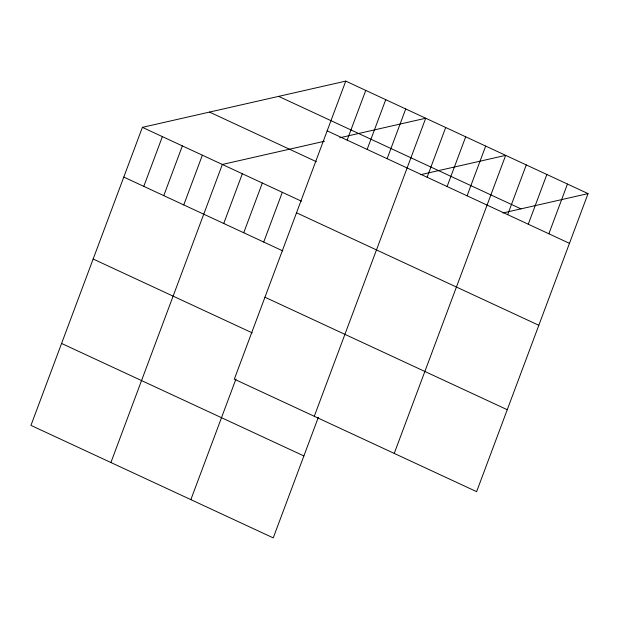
<?xml version="1.0" encoding="UTF-8"?>
<svg xmlns="http://www.w3.org/2000/svg" width="619" height="619" viewBox="0 0 619 619"><rect width="100%" height="100%" fill="white"/><g stroke="black" fill="none" stroke-linecap="round" stroke-linejoin="round"><path stroke-width="0.93" d="M345.758 81.112L234.315 379.168L476.615 491.656L588.05 193.608L345.758 81.112L142.385 127.344L30.95 425.392L273.242 537.888L318.352 417.245M143.786 186.358L162.379 136.621M163.772 195.635L182.365 145.898M183.758 204.92L202.359 155.183M110.909 462.517L222.345 164.461L324.48 141.248M223.738 223.474L242.331 173.746M243.731 232.759L262.324 183.023M263.717 242.037L282.31 192.308M190.861 499.641L235.971 378.998M347.151 140.126L365.744 90.397M367.137 149.411L385.738 99.674M387.13 158.688L405.724 108.959M314.274 416.293L425.71 118.237L339.746 137.782M427.11 177.251L445.703 127.514M447.096 186.528L465.689 136.799M467.082 195.813L485.683 146.076M394.233 453.41L505.669 155.361L420.595 174.697M507.673 214.654L526.266 164.917M528.262 224.217L546.863 174.481M548.86 233.781L567.453 184.044M502.976 212.944L588.05 193.608M278.643 96.371L520.935 208.858M327.157 130.849L569.457 243.337M209.501 112.085L316.402 161.714M142.385 127.344L301.43 201.183M296.524 212.797L538.816 325.284M123.792 177.073L282.837 250.912M264.955 297.221L507.247 409.716M93.152 259.021L252.204 332.86M61.59 343.452L303.883 455.94"/></g></svg>
